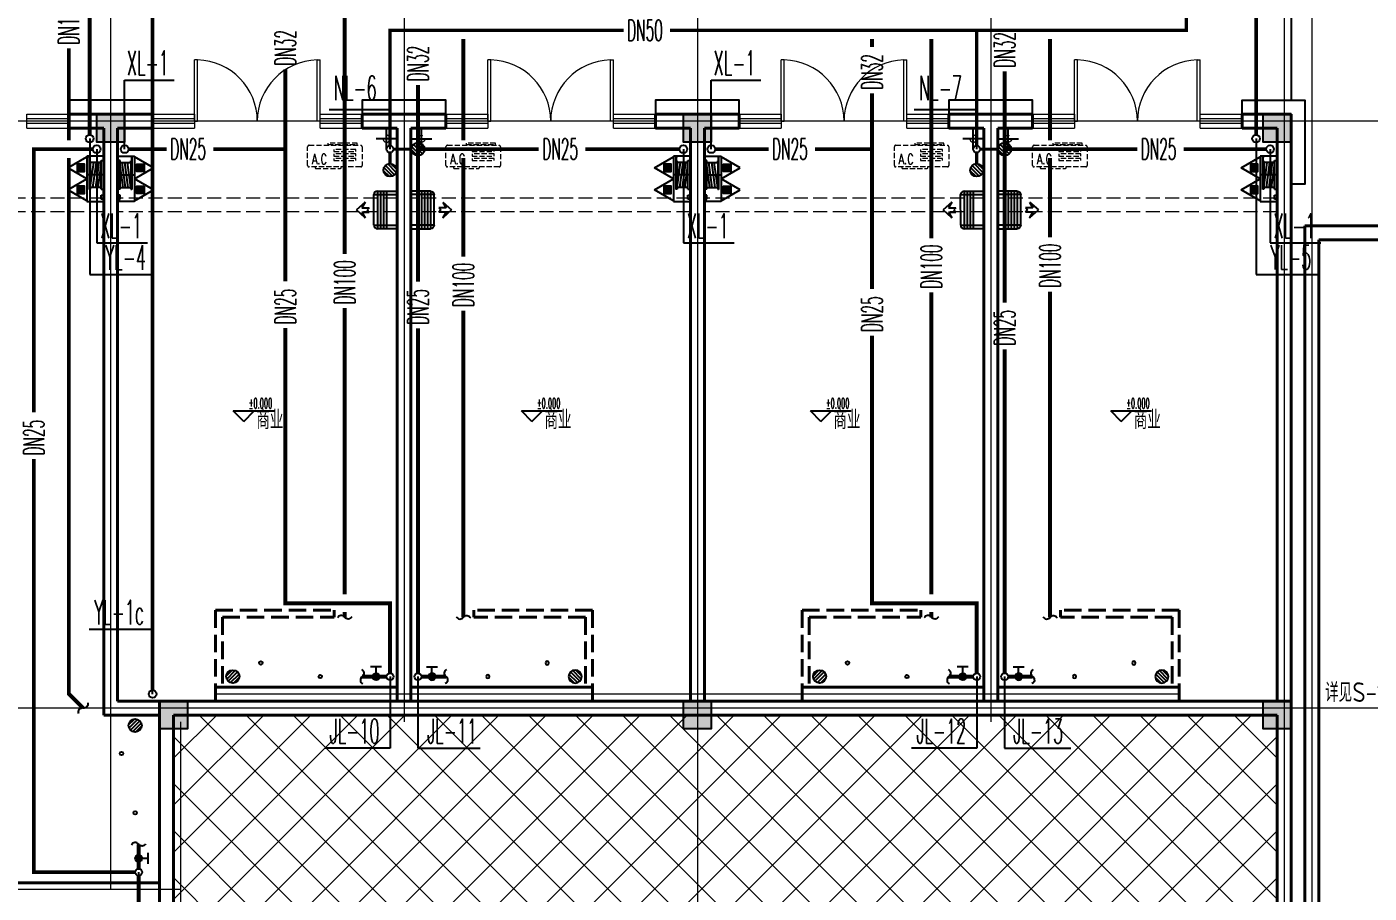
# Model space of a CAD drawing. Extents: x 1382187 to 1725648, y 860327 to 1571294.
# Drawn here: x 1520908 to 1540126, y 1143906 to 1156307 of the extents above; entities that cross this region are included whole.
import ezdxf

# ---------------------------------------------------------------- set-up
doc = ezdxf.new("R2010")
doc.units = 0
doc.header["$LTSCALE"] = 1000
doc.header["$MEASUREMENT"] = 0
for name, pattern in [('__DASH', [0.35, 0.25, -0.1]), ('ACAD_ISO10W100', [18.5, 12, -3, 0.5, -3]), ('DASH', [0.35, 0.25, -0.1]), ('DOTE', [2.42, 2, -0.2, 0.02, -0.2])]:
    doc.linetypes.add(name, pattern=pattern)
for name, color, linetype in [('A-AC', 8, 'Continuous'), ('A-EQPM-MECH', 191, 'Continuous'), ('DIM_ELEV', 3, 'Continuous'), ('DIM_不分区消火栓', 3, 'Continuous'), ('DIM_不分区给水', 3, 'Continuous'), ('DIM_凝结', 3, 'Continuous'), ('DIM_雨水', 3, 'Continuous'), ('EQUIP_不分区给水', 7, 'Continuous'), ('EQUIP_地漏', 7, 'Continuous'), ('EQUIP_污水', 7, 'Continuous'), ('EQUIP_消防', 7, 'Continuous'), ('EQUIP_灭火器', 7, 'Continuous'), ('PIPE-不分区给水', 3, 'J'), ('PIPE-凝结', 150, 'N'), ('PIPE-污水', 2, 'W'), ('PIPE-雨水', 4, 'Y'), ('PUB_TEXT', 4, 'Continuous'), ('S-COLU-HATCH', 30, 'Continuous'), ('S-COLU-LINE1', 6, 'Continuous'), ('TEXT_不分区给水', 7, 'Continuous'), ('TEXT_凝结', 7, 'Continuous'), ('TEXT_污水', 7, 'Continuous'), ('VALVE_不分区给水', 7, 'Continuous'), ('VPIPE-不分区消火栓', 1, 'X'), ('VPIPE-不分区给水', 3, 'J'), ('VPIPE-凝结', 150, 'N'), ('VPIPE-雨水', 4, 'Y'), ('平面线脚', 30, 'Continuous'), ('机电标识类', 1, 'Continuous')]:
    doc.layers.add(name, color=color, linetype=linetype)
for name, color, linetype, lineweight in [('DOTE', 19, 'DOTE', 9), ('WALL', 9, 'Continuous', 40), ('WINDOW', 8, 'Continuous', 15), ('ZC', 6, 'Continuous', 40), ('平面-看线', 45, 'Continuous', 15), ('平面-空调预留孔', 8, 'Continuous', 15), ('空调', 8, 'Continuous', 13), ('立面-普通轮廓', 7, 'Continuous', 18)]:
    doc.layers.add(name, color=color, linetype=linetype, lineweight=lineweight)
doc.styles.add('_TCH_DIM', font='SIMPLEX.shx', dxfattribs={"width": 0.6, "oblique": 10, "bigfont": 'hztxt.shx'})
doc.styles.add('_TWT_PIPEDN', font='SIMPLEX.shx', dxfattribs={"width": 0.6, "oblique": 10, "height": 3, "bigfont": 'HZTXT.shx'})
doc.styles.add('_TWT_SERIAL', font='simplex.shx', dxfattribs={"width": 0.6, "oblique": 10, "height": 3.5, "bigfont": 'aadri.shx'})
doc.styles.get("Standard").update_dxf_attribs({"font": 'gbenor.shx', "bigfont": 'gbcbig.shx'})
doc.linetypes.add('J', pattern='A,3,-0.2,["J",Standard,S=0.25,R=0,X=-0.1,Y=-0.115],-0.2', length=3.4)
doc.linetypes.add('N', pattern='A,3,-0.2,["N",Standard,S=0.25,R=0,X=-0.1,Y=-0.115],-0.2', length=3.4)
doc.linetypes.add('W', pattern='A,3,-0.2,["W",Standard,S=0.25,R=0,X=-0.1,Y=-0.115],-0.2', length=3.4)
doc.linetypes.add('X', pattern='A,3,-0.2,["X",Standard,S=0.25,R=0,X=-0.1,Y=-0.115],-0.25', length=3.45)
doc.linetypes.add('Y', pattern='A,2,-0.2,["Y",Standard,S=0.4,R=0,X=-0.1,Y=-0.115],-0.35', length=2.55)

# ---------------------------------------------------------------- blocks, each defined once
blk = doc.blocks.new('A$C4674339A')
for p, q in [((650, 0), (0, 0)), ((0, 0), (0, -240)), ((64, -38), (64, 0)), ((270, 0), (270, -240)), ((473, -38), (473, 0)), ((560, -37), (560, 0)), ((618, 0), (618, -37)), ((650, -240), (650, 0)), ((6, -185), (0, -185)), ((0, -185), (0, -220)), ((6, -220), (6, -185)), ((10, -191), (6, -191)), ((6, -191), (6, -215)), ((10, -215), (10, -191)), ((472, -38), (64, -38)), ((68, -191), (68, -201)), ((92, -191), (68, -191)), ((92, -38), (92, -191)), ((449, -114), (92, -66)), ((449, -153), (92, -105)), ((449, -191), (92, -142)), ((92, -191), (449, -191)), ((449, -81), (133, -38)), ((449, -38), (449, -191)), ((449, -191), (473, -191)), ((473, -191), (473, -201)), ((618, -37), (560, -37)), ((0, -220), (6, -220)), ((0, -240), (650, -240)), ((6, -215), (10, -215)), ((10, -204), (10, -202)), ((10, -202), (479, -202)), ((479, -204), (10, -204)), ((479, -202), (479, -204))]:
    blk.add_line(p, q)
blk = doc.blocks.new('A$C0D704E5B')
at = {"layer": 'EQUIP_消防', "xscale": -1, "rotation": 90}
blk.add_blockref('A$C4674339A', (0, 0), dxfattribs=at)
blk = doc.blocks.new('QER5Y5WE3')
for p, q in [((-194, 188), (-1, 388)), ((72, 389), (-156, 153)), ((389, 14), (0, 389)), ((72, 389), (387, 86)), ((236, 408), (404, 419)), ((326, 383), (236, 408)), ((399, 251), (404, 419)), ((292, -73), (-90, 296)), ((321, -43), (-61, 326)), ((360, -17), (-29, 359)), ((326, 383), (253, 308)), ((297, 307), (253, 308)), ((299, 264), (297, 307)), ((372, 340), (299, 264)), ((399, 251), (372, 340)), ((194, -188), (-194, 188)), ((387, 86), (159, -151)), ((388, 13), (194, -188))]:
    blk.add_line(p, q)
for centre, start, end in [((36, 352), 46.0154, 136.0154), ((351, 49), 316.0154, 46.0154)]:
    blk.add_arc(centre, 51.3, start, end)
blk = doc.blocks.new('GSDFD')
at = {"layer": '机电标识类', "color": 250, "linetype": 'DASH', "ltscale": 400}
for p, q in [((14683876, 6457939), (14683876, 6458239)), ((14683726, 6458089), (14684026, 6458089))]:
    blk.add_line(p, q, dxfattribs=at)
at = {"layer": '空调', "color": 1, "linetype": 'DASH'}
blk.add_circle((14683876, 6458089), 50, dxfattribs=at)
blk = doc.blocks.new('gsergvr')
at = {"layer": '平面-空调预留孔', "linetype": 'DASH', "ltscale": 0.3}
for p, q in [((34075, 17176), (34075, 17166)), ((34085, 17156), (34438, 17156)), ((34448, 17166), (34448, 17176))]:
    blk.add_line(p, q, dxfattribs=at)
for points in [[(34679, 17515), (34260, 17515), (34260, 17500), (34679, 17500)], [(34658, 17428), (34343, 17428), (34343, 17399), (34658, 17399)], [(34658, 17362), (34343, 17362), (34343, 17333), (34658, 17333)], [(34658, 17296), (34343, 17296), (34343, 17267), (34658, 17267)]]:
    blk.add_lwpolyline(points, close=True, dxfattribs=at)
blk.add_lwpolyline([(34729, 17176), (33989, 17176, -0.414214), (33969, 17196), (33969, 17466, -0.414214), (33989, 17486), (34729, 17486, -0.414214), (34749, 17466), (34749, 17196, -0.414214)], format="xyb", close=True, dxfattribs=at)
for centre, start, end in [((34085, 17166), 180, 270), ((34438, 17166), 270, 0)]:
    blk.add_arc(centre, 10, start, end, dxfattribs=at)
at = {"layer": '平面-空调预留孔', "linetype": 'DASH', "ltscale": 0.3, "style": '_TCH_DIM', "width": 0.705882}
blk.add_text('A.C', height=146.9, dxfattribs=at).set_placement((34028, 17216))
blk = doc.blocks.new('1241241')
at = {"layer": 'WALL', "color": 251, "linetype": '__DASH'}
for p, q in [((1100, 2600), (0, 2600)), ((0, 2500), (0, 2600)), ((1000, 2500), (0, 2500)), ((1000, 2500), (1000, 900)), ((1100, 2600), (1100, 900)), ((1100, 900), (1000, 900))]:
    blk.add_line(p, q, dxfattribs=at)
blk = doc.blocks.new('12431231')
at = {"layer": 'S-COLU-HATCH'}
h = blk.add_hatch(color=8, dxfattribs=at)
h.dxf.hatch_style = 1
h.paths.add_polyline_path([(-17100, 17600), (-16700, 17600), (-16700, 17200), (-17100, 17200)])
h = blk.add_hatch(color=8, dxfattribs=at)
h.dxf.hatch_style = 1
h.paths.add_polyline_path([(-8700, 17600), (-8300, 17600), (-8300, 17200), (-8700, 17200)])
h = blk.add_hatch(color=8, dxfattribs=at)
h.dxf.hatch_style = 1
h.paths.add_polyline_path([(-400, 17600), (0, 17600), (0, 17200), (-400, 17200)])
h = blk.add_hatch(color=8, dxfattribs=at)
h.dxf.hatch_style = 1
h.paths.add_polyline_path([(-16200, 9200), (-15800, 9200), (-15800, 8800), (-16200, 8800)])
h = blk.add_hatch(color=8, dxfattribs=at)
h.dxf.hatch_style = 1
h.paths.add_polyline_path([(-8700, 9200), (-8300, 9200), (-8300, 8800), (-8700, 8800)])
h = blk.add_hatch(color=8, dxfattribs=at)
h.dxf.hatch_style = 1
h.paths.add_polyline_path([(-400, 9200), (0, 9200), (0, 8800), (-400, 8800)])
at = {"layer": 'S-COLU-LINE1', "color": 8}
for points in [[(-17100, 17600), (-16700, 17600), (-16700, 17200), (-17100, 17200)], [(-8700, 17600), (-8300, 17600), (-8300, 17200), (-8700, 17200)], [(-400, 17600), (0, 17600), (0, 17200), (-400, 17200)], [(-16200, 9200), (-15800, 9200), (-15800, 8800), (-16200, 8800)], [(-8700, 9200), (-8300, 9200), (-8300, 8800), (-8700, 8800)], [(-400, 9200), (0, 9200), (0, 8800), (-400, 8800)]]:
    blk.add_lwpolyline(points, close=True, dxfattribs=at)
blk = doc.blocks.new('$TwtSys$00000141')
for p, q in [((-94, 8), (-10, 92)), ((-94, 8), (-10, 92)), ((-87, -35), (35, 87)), ((-87, -35), (35, 87)), ((-66, -66), (66, 66)), ((-66, -66), (66, 66)), ((-32, -87), (88, 33)), ((-32, -87), (88, 33)), ((11, -92), (92, -11)), ((11, -92), (92, -11))]:
    blk.add_line(p, q)
blk.add_circle((0, 0), 94)
blk.add_circle((0, 0), 94)
blk = doc.blocks.new('$TwtSys$00000147')
blk.add_circle((0, 0, 0), 25)
blk = doc.blocks.new('$TwtSys$00000132')
at = {"elevation": 0}
blk.add_lwpolyline([(7, -101, -0.575183), (0, 0, 0.604745), (-11, 101, 16.924828)], format="xyb", dxfattribs=at)
blk = doc.blocks.new('$VALVE$00000497')
for p, q in [((78, 138), (-78, 138)), ((0, 50), (0, 138))]:
    blk.add_line(p, q)
at = {"const_width": 49.6}
blk.add_lwpolyline([(25, 0, 1), (-25, 0, 1)], format="xyb", close=True, dxfattribs=at)
blk.add_circle((0, 0), 50)
blk = doc.blocks.new('$TwtSys$00000546')
h = blk.add_hatch()
h.set_pattern_fill('ANSI31', color=256, scale=200, style=0)
h.set_pattern_definition([(45, (-38543.802, -6670.83), (-17.67767, 17.67767), [])])
h.paths.add_polyline_path([(-65, 174), (65, 174), (65, 44), (-65, 44)])
for points in [[(0, 344), (-198, 0), (198, 0)], [(-65, 174), (65, 174), (65, 44), (-65, 44)]]:
    blk.add_lwpolyline(points, close=True)
blk = doc.blocks.new('$DorLib2D$00000002')
for p, q in [((-0.5, 0), (-0.5, 0.4875)), ((-0.475, 0.4875), (-0.5, 0.4875)), ((-0.475, 0), (-0.475, 0.4875)), ((0.475, 0), (0.475, 0.4875)), ((0.475, 0.4875), (0.5, 0.4875)), ((0.5, 0), (0.5, 0.4875)), ((-0.5, 0), (-0.475, 0)), ((0.5, 0), (0.475, 0))]:
    blk.add_line(p, q)
at = {"lineweight": 13}
for centre, start, end in [((-0.4875, 0), 0, 88.53072), ((0.4875, 0), 91.46928, 180)]:
    blk.add_arc(centre, 0.4875, start, end, dxfattribs=at)
blk = doc.blocks.new('$WINLIB2D$00000001')
at = {"color": 0}
for points in [[(-0.5, 0.5), (-0.5, -0.5)], [(-0.5, 0.5), (0.5, 0.5)], [(0.5, -0.5), (0.5, 0.5)], [(0.5, 0.167), (-0.5, 0.167)], [(0.5, -0.167), (-0.5, -0.167)], [(-0.5, -0.5), (0.5, -0.5)]]:
    blk.add_lwpolyline(points, dxfattribs=at)

msp = doc.modelspace()

# ---------------------------------------------------------------- hatches: boundary and pattern name
at = {"layer": 'PIPE-不分区给水'}
for points in [[(1521007.9, 1154556.1), (1520980.4, 1154556.1), (1520980.4, 1154583.6)], [(1521007.9, 1154556.1), (1521007.9, 1154583.6), (1520980.4, 1154583.6)], [(1524607.9, 1148055.8), (1524607.9, 1148028.3), (1524580.4, 1148028.3)], [(1524607.9, 1148055.8), (1524580.4, 1148055.8), (1524580.4, 1148028.3)], [(1526107.9, 1148055.8), (1526107.9, 1148083.3), (1526135.4, 1148083.3)], [(1526107.9, 1148055.8), (1526135.4, 1148055.8), (1526135.4, 1148083.3)], [(1533007.9, 1148055.8), (1533007.9, 1148028.3), (1532980.4, 1148028.3)], [(1533007.9, 1148055.8), (1532980.4, 1148055.8), (1532980.4, 1148028.3)], [(1534507.9, 1148055.8), (1534507.9, 1148083.3), (1534535.4, 1148083.3)], [(1534507.9, 1148055.8), (1534535.4, 1148055.8), (1534535.4, 1148083.3)], [(1521007.9, 1144206.1), (1520980.4, 1144206.1), (1520980.4, 1144178.6)], [(1521007.9, 1144206.1), (1521007.9, 1144178.6), (1520980.4, 1144178.6)]]:
    msp.add_hatch(color=256, dxfattribs=at).paths.add_polyline_path(points)
at = {"layer": 'PIPE-凝结'}
for points in [[(1526107.9, 1156256.1), (1526085.4, 1156256.1), (1526085.4, 1156278.6)], [(1526107.9, 1156256.1), (1526107.9, 1156278.6), (1526085.4, 1156278.6)], [(1537507.9, 1156256.1), (1537530.4, 1156256.1), (1537530.4, 1156233.6)], [(1537507.9, 1156256.1), (1537507.9, 1156233.6), (1537530.4, 1156233.6)]]:
    msp.add_hatch(color=256, dxfattribs=at).paths.add_polyline_path(points)
at = {"layer": 'PIPE-污水'}
for points in [[(1521508.2, 1146760.6), (1521488.8, 1146741.1), (1521480.7, 1146749.2)], [(1521508.2, 1146760.6), (1521480.7, 1146760.6), (1521480.7, 1146749.2)]]:
    msp.add_hatch(color=256, dxfattribs=at).paths.add_polyline_path(points)
at = {"layer": '立面-普通轮廓'}
h = msp.add_hatch(dxfattribs=at)
h.set_pattern_fill('ANSI37', color=8, scale=300)
h.set_pattern_definition([(45, (0, 0), (-336.7596, 336.7596), []), (135, (0, 0), (-336.7596, -336.7596), [])])
h.paths.add_polyline_path([(1523007.9, 1146456.1), (1538807.9, 1146456.1), (1538807.9, 1137656.1), (1523007.9, 1137656.1)])

# ---------------------------------------------------------------- linework, layer by layer
at = {"layer": 'A-EQPM-MECH', "color": 8}
msp.add_lwpolyline([(1484007.9, 1151756.1), (1484007.9, 1154556.1), (1502007.9, 1154556.1), (1502007.9, 1158056.1), (1539007.9, 1158056.1), (1539007.9, 1155256.1)], dxfattribs=at)
at = {"layer": 'DIM_ELEV', "color": 8}
for p, q in [((1524013.3, 1150659.4), (1523863.3, 1150809.4)), ((1523863.3, 1150809.4), (1524447.8, 1150809.4)), ((1524013.3, 1150659.4), (1524163.3, 1150809.4)), ((1528139.2, 1150659.4), (1527989.2, 1150809.4)), ((1527989.2, 1150809.4), (1528573.7, 1150809.4)), ((1528139.2, 1150659.4), (1528289.2, 1150809.4)), ((1532276.8, 1150659.4), (1532126.8, 1150809.4)), ((1532126.8, 1150809.4), (1532711.3, 1150809.4)), ((1532276.8, 1150659.4), (1532426.8, 1150809.4)), ((1536577.1, 1150659.4), (1536427.1, 1150809.4)), ((1536427.1, 1150809.4), (1537011.7, 1150809.4)), ((1536577.1, 1150659.4), (1536727.1, 1150809.4))]:
    msp.add_line(p, q, dxfattribs=at)
at = {"layer": 'DIM_不分区消火栓'}
for p, q in [((1522307.9, 1154556.1), (1522307.9, 1155544.2)), ((1522307.9, 1155544.2), (1523018, 1155544.2)), ((1530707.9, 1154556.1), (1530707.9, 1155544.2)), ((1530707.9, 1155544.2), (1531418, 1155544.2)), ((1521907.9, 1154556.1), (1521907.9, 1153212.7)), ((1530307.9, 1154556.1), (1530307.9, 1153212.7)), ((1538707.9, 1154556.1), (1538707.9, 1153212.7)), ((1521907.9, 1153212.7), (1522633.6, 1153212.7)), ((1530307.9, 1153212.7), (1531033.6, 1153212.7)), ((1538707.9, 1153212.7), (1539433.6, 1153212.7))]:
    msp.add_line(p, q, dxfattribs=at)
at = {"layer": 'DIM_不分区给水'}
for p, q in [((1526107.9, 1147006.1), (1526107.9, 1145980.2)), ((1526507.9, 1147006.1), (1526507.9, 1145980.2)), ((1534507.9, 1147006.1), (1534507.9, 1145980.2)), ((1534907.9, 1147006.1), (1534907.9, 1145980.2)), ((1526107.9, 1145980.2), (1525173.2, 1145980.2)), ((1526507.9, 1145980.2), (1527397.6, 1145980.2)), ((1534507.9, 1145980.2), (1533573.2, 1145980.2)), ((1534907.9, 1145980.2), (1535853, 1145980.2)), ((1522507.9, 1144206.1), (1522507.9, 1143180.2))]:
    msp.add_line(p, q, dxfattribs=at)
at = {"layer": 'DIM_凝结'}
for p, q in [((1526107.9, 1155116.6), (1525234.2, 1155116.6)), ((1526107.9, 1154556.1), (1526107.9, 1155116.6)), ((1534507.9, 1155116.6), (1533613.1, 1155116.6)), ((1534507.9, 1154556.1), (1534507.9, 1155116.6))]:
    msp.add_line(p, q, dxfattribs=at)
at = {"layer": 'DIM_雨水'}
for p, q in [((1521807.9, 1154706.1), (1521807.9, 1152760.4)), ((1538507.9, 1154706.1), (1538507.9, 1152761.6)), ((1521807.9, 1152760.4), (1522683.8, 1152760.4)), ((1538507.9, 1152761.6), (1539383.8, 1152761.6)), ((1522707.9, 1147680.1), (1521801.9, 1147680.1)), ((1522707.9, 1146756.1), (1522707.9, 1147680.1))]:
    msp.add_line(p, q, dxfattribs=at)
at = {"layer": 'DOTE', "linetype": 'ACAD_ISO10W100', "ltscale": 100}
for p, q in [((1522107.9, 1158956.1), (1522107.9, 1143956.1)), ((1526307.9, 1158956.1), (1526307.9, 1146356.1)), ((1530507.9, 1158956.1), (1530507.9, 1132756.1)), ((1530507.9, 1158956.1), (1530507.9, 1143956.1)), ((1534707.9, 1158956.1), (1534707.9, 1146356.1)), ((1538907.9, 1158956.1), (1538907.9, 1132756.1)), ((1539307.9, 1158956.1), (1539307.9, 1132756.1)), ((1540423.3, 1154956.1), (1482007.9, 1154956.1)), ((1537407.9, 1146756.1), (1523607.9, 1146756.1)), ((1540423.3, 1146556.1), (1482007.9, 1146556.1)), ((1523107.9, 1146356.1), (1523107.9, 1132756.1)), ((1523107.9, 1143956.1), (1513707.9, 1143956.1))]:
    msp.add_line(p, q, dxfattribs=at)
at = {"layer": 'PIPE-不分区给水', "const_width": 55}
for points in [[(1533007.9, 1156018.6), (1533007.9, 1156133.6)], [(1524607.9, 1154556.1), (1524607.9, 1155698)], [(1534907.9, 1154556.1), (1534907.9, 1155670.4)], [(1526507.9, 1154556.1), (1526507.9, 1155474.3)], [(1533007.9, 1154556.1), (1533007.9, 1155354.6)], [(1521007.9, 1154556.1), (1521007.9, 1150787)], [(1521007.9, 1154556.1), (1521852.9, 1154556.1)], [(1522362.9, 1154556.1), (1522911.4, 1154556.1)], [(1523578.6, 1154556.1), (1524607.9, 1154556.1)], [(1524607.9, 1152662.3), (1524607.9, 1154556.1)], [(1526507.9, 1154556.1), (1528237.7, 1154556.1)], [(1526507.9, 1152658.5), (1526507.9, 1154556.1)], [(1528904.9, 1154556.1), (1530252.9, 1154556.1)], [(1530762.9, 1154556.1), (1531526.7, 1154556.1)], [(1532193.9, 1154556.1), (1533007.9, 1154556.1)], [(1533007.9, 1152554), (1533007.9, 1154556.1)], [(1534907.9, 1154556.1), (1536805.4, 1154556.1)], [(1534907.9, 1152359.1), (1534907.9, 1154556.1)], [(1537472.6, 1154556.1), (1538652.9, 1154556.1)], [(1524607.9, 1148055.8), (1524607.9, 1151995.2)], [(1526507.9, 1147056.1), (1526507.9, 1151991.3)], [(1533007.9, 1148055.8), (1533007.9, 1151886.8)], [(1534907.9, 1147056.1), (1534907.9, 1151691.9)], [(1521007.9, 1150119.8), (1521007.9, 1144206.1)], [(1526107.9, 1148055.8), (1524607.9, 1148055.8)], [(1526107.9, 1147056.1), (1526107.9, 1148055.8)], [(1534507.9, 1148055.8), (1533007.9, 1148055.8)], [(1534507.9, 1147056.1), (1534507.9, 1148055.8)], [(1526057.9, 1147006.1), (1525707.9, 1147006.1)], [(1526557.9, 1147006.1), (1526907.9, 1147006.1)], [(1534457.9, 1147006.1), (1534107.9, 1147006.1)], [(1534957.9, 1147006.1), (1535307.9, 1147006.1)], [(1522507.9, 1144256.1), (1522507.9, 1144606.1)], [(1521007.9, 1144206.1), (1522457.9, 1144206.1)], [(1522507.9, 1144156.1), (1522507.9, 1142956.1)]]:
    msp.add_lwpolyline(points, dxfattribs=at)
at = {"layer": 'PIPE-凝结', "const_width": 45}
for points in [[(1537507.9, 1156607.1), (1537507.9, 1156256.1)], [(1526107.9, 1154606.1), (1526107.9, 1156256.1)], [(1526107.9, 1156256.1), (1529452.2, 1156256.1)], [(1530116.2, 1156256.1), (1534507.9, 1156256.1)], [(1534507.9, 1154606.1), (1534507.9, 1156256.1)], [(1534507.9, 1156256.1), (1537507.9, 1156256.1)], [(1526107.9, 1154506.1), (1526107.9, 1154350.1)], [(1526157.9, 1154556.1), (1526413.9, 1154556.1)], [(1534507.9, 1154506.1), (1534507.9, 1154350.1)], [(1534557.9, 1154556.1), (1534813.9, 1154556.1)]]:
    msp.add_lwpolyline(points, dxfattribs=at)
at = {"layer": 'PIPE-污水', "const_width": 55}
for points in [[(1525458.2, 1153053.8), (1525458.2, 1157228.6)], [(1521508.2, 1154683.6), (1521508.2, 1155999.9)], [(1527157.7, 1154683.6), (1527157.7, 1156133.6)], [(1533858.2, 1153279.6), (1533858.2, 1156133.6)], [(1535557.7, 1154683.6), (1535557.7, 1156133.6)], [(1521508.2, 1146760.6), (1521508.2, 1154428.6)], [(1527157.7, 1153018), (1527157.7, 1154428.6)], [(1535557.7, 1153291.5), (1535557.7, 1154428.6)], [(1535557.7, 1147855.8), (1535557.7, 1152517.9)], [(1533858.2, 1148183.3), (1533858.2, 1152505.9)], [(1525458.2, 1148183.3), (1525458.2, 1152280.1)], [(1527157.7, 1147855.8), (1527157.7, 1152244.3)], [(1525458.2, 1147855.8), (1525458.2, 1147928.3)], [(1533858.2, 1147855.8), (1533858.2, 1147928.3)], [(1521712.7, 1146556.1), (1521508.2, 1146760.6)]]:
    msp.add_lwpolyline(points, dxfattribs=at)
at = {"layer": 'PIPE-雨水', "const_width": 55}
for points in [[(1521808, 1154761.1), (1521808.1, 1157044.3)], [(1522707.9, 1146811.1), (1522707.9, 1157044.3)], [(1538508, 1154761.1), (1538508.1, 1157044.3)]]:
    msp.add_lwpolyline(points, dxfattribs=at)
at = {"layer": 'VPIPE-不分区消火栓'}
for centre in [(1521907.9, 1154556.1), (1522307.9, 1154556.1), (1530307.9, 1154556.1), (1530707.9, 1154556.1), (1538707.9, 1154556.1)]:
    msp.add_circle(centre, 55, dxfattribs=at)
at = {"layer": 'VPIPE-不分区给水'}
for centre in [(1526107.9, 1147006.1), (1526507.9, 1147006.1), (1534507.9, 1147006.1), (1534907.9, 1147006.1), (1522507.9, 1144206.1)]:
    msp.add_circle(centre, 50, dxfattribs=at)
at = {"layer": 'VPIPE-凝结'}
for centre in [(1526107.9, 1154556.1), (1526107.9, 1154556.1), (1534507.9, 1154556.1), (1534507.9, 1154556.1)]:
    msp.add_circle(centre, 50, dxfattribs=at)
at = {"layer": 'VPIPE-雨水'}
for centre in [(1521807.9, 1154706.1), (1538507.9, 1154706.1), (1522707.9, 1146756.1)]:
    msp.add_circle(centre, 55, dxfattribs=at)
at = {"layer": 'WALL', "color": 8}
for p, q in [((1522107.9, 1155056.1), (1521507.9, 1155056.1)), ((1521507.9, 1155056.1), (1521507.9, 1154856.1)), ((1522707.9, 1155056.1), (1522107.9, 1155056.1)), ((1522707.9, 1154856.1), (1522707.9, 1155056.1)), ((1526307.9, 1155056.1), (1525707.9, 1155056.1)), ((1525707.9, 1155056.1), (1525707.9, 1154856.1)), ((1526907.9, 1155056.1), (1526307.9, 1155056.1)), ((1526907.9, 1154856.1), (1526907.9, 1155056.1)), ((1530507.9, 1155056.1), (1529907.9, 1155056.1)), ((1529907.9, 1155056.1), (1529907.9, 1154856.1)), ((1531107.9, 1155056.1), (1530507.9, 1155056.1)), ((1531107.9, 1154856.1), (1531107.9, 1155056.1)), ((1534707.9, 1155056.1), (1534107.9, 1155056.1)), ((1534107.9, 1155056.1), (1534107.9, 1154856.1)), ((1535307.9, 1155056.1), (1534707.9, 1155056.1)), ((1535307.9, 1154856.1), (1535307.9, 1155056.1)), ((1539007.9, 1155056.1), (1538307.9, 1155056.1)), ((1538307.9, 1155056.1), (1538307.9, 1154856.1)), ((1539007.9, 1146556.1), (1539007.9, 1155056.1)), ((1521507.9, 1154856.1), (1522007.9, 1154856.1)), ((1522007.9, 1146456.1), (1522007.9, 1154856.1)), ((1522207.9, 1154856.1), (1522707.9, 1154856.1)), ((1522207.9, 1146656.1), (1522207.9, 1154856.1)), ((1525707.9, 1154856.1), (1526207.9, 1154856.1)), ((1526207.9, 1146656.1), (1526207.9, 1154856.1)), ((1526407.9, 1154856.1), (1526907.9, 1154856.1)), ((1526407.9, 1146656.1), (1526407.9, 1154856.1)), ((1529907.9, 1154856.1), (1530407.9, 1154856.1)), ((1530407.9, 1146656.1), (1530407.9, 1154856.1)), ((1530607.9, 1154856.1), (1531107.9, 1154856.1)), ((1530607.9, 1146656.1), (1530607.9, 1154856.1)), ((1534107.9, 1154856.1), (1534607.9, 1154856.1)), ((1534607.9, 1146656.1), (1534607.9, 1154856.1)), ((1534807.9, 1154856.1), (1535307.9, 1154856.1)), ((1534807.9, 1146656.1), (1534807.9, 1154856.1)), ((1538307.9, 1154856.1), (1538807.9, 1154856.1)), ((1538807.9, 1146656.1), (1538807.9, 1154856.1)), ((1539207.9, 1153456.1), (1540423.3, 1153456.1)), ((1539207.9, 1137456.1), (1539207.9, 1153456.1)), ((1539407.9, 1153256.1), (1540423.3, 1153256.1)), ((1539407.9, 1137656.1), (1539407.9, 1153256.1)), ((1523607.9, 1146856.1), (1526207.9, 1146856.1)), ((1523607.9, 1146656.1), (1523607.9, 1146856.1)), ((1529007.9, 1146856.1), (1526407.9, 1146856.1)), ((1529007.9, 1146656.1), (1529007.9, 1146856.1)), ((1532007.9, 1146856.1), (1534607.9, 1146856.1)), ((1532007.9, 1146656.1), (1532007.9, 1146856.1)), ((1537407.9, 1146856.1), (1534807.9, 1146856.1)), ((1537407.9, 1146656.1), (1537407.9, 1146856.1)), ((1522207.9, 1146656.1), (1522907.9, 1146656.1)), ((1522907.9, 1146656.1), (1526207.9, 1146656.1)), ((1526407.9, 1146656.1), (1530407.9, 1146656.1)), ((1530607.9, 1146656.1), (1534607.9, 1146656.1)), ((1534807.9, 1146656.1), (1538807.9, 1146656.1)), ((1522007.9, 1146456.1), (1522807.9, 1146456.1)), ((1522807.9, 1144056.1), (1522807.9, 1146456.1)), ((1523007.9, 1146456.1), (1526307.9, 1146456.1)), ((1523007.9, 1143956.1), (1523007.9, 1146456.1)), ((1526307.9, 1146456.1), (1530507.9, 1146456.1)), ((1530507.9, 1146456.1), (1534707.9, 1146456.1)), ((1534707.9, 1146456.1), (1538807.9, 1146456.1)), ((1538807.9, 1137656.1), (1538807.9, 1146456.1)), ((1539007.9, 1137456.1), (1539007.9, 1146556.1)), ((1518007.9, 1144056.1), (1522807.9, 1144056.1)), ((1523007.9, 1137656.1), (1523007.9, 1143956.1))]:
    msp.add_line(p, q, dxfattribs=at)
msp.add_lwpolyline([(1522807.9, 1146656.1), (1539007.9, 1146656.1), (1539007.9, 1137456.1), (1522807.9, 1137456.1)], close=True, dxfattribs=at)
at = {"layer": '平面-看线', "color": 8, "linetype": 'DASH', "ltscale": 0.8}
for points in [[(1522007.9, 1153856.6), (1518007.9, 1153856.6)], [(1526207.9, 1153856.6), (1522207.9, 1153856.6)], [(1530407.9, 1153856.6), (1526407.9, 1153856.6)], [(1534607.9, 1153856.6), (1530607.9, 1153856.6)], [(1538807.9, 1153856.6), (1534807.9, 1153856.6)], [(1522007.9, 1153656.6), (1518007.9, 1153656.6)], [(1526207.9, 1153656.6), (1522207.9, 1153656.6)], [(1530407.9, 1153656.6), (1526407.9, 1153656.6)], [(1534607.9, 1153656.6), (1530607.9, 1153656.6)], [(1538807.9, 1153656.6), (1534807.9, 1153656.6)]]:
    msp.add_lwpolyline(points, dxfattribs=at)
at = {"layer": '平面线脚', "color": 8}
for points in [[(1522707.9, 1155056.1), (1522707.9, 1155256.1), (1521507.9, 1155256.1), (1521507.9, 1155056.1)], [(1526907.9, 1155056.1), (1526907.9, 1155256.1), (1525707.9, 1155256.1), (1525707.9, 1155056.1)], [(1531107.9, 1155056.1), (1531107.9, 1155256.1), (1529907.9, 1155256.1), (1529907.9, 1155056.1)], [(1535307.9, 1155056.1), (1535307.9, 1155256.1), (1534107.9, 1155256.1), (1534107.9, 1155056.1)], [(1538307.9, 1155056.1), (1538307.9, 1155256.1), (1539207.9, 1155256.1), (1539207.9, 1154056.1), (1539007.9, 1154056.1)]]:
    msp.add_lwpolyline(points, dxfattribs=at)

# ---------------------------------------------------------------- block references
at = {"color": 8, "xscale": -1}
for p in [(16209934.6, -5303383.8), (16218334.6, -5303383.8)]:
    msp.add_blockref('GSDFD', p, dxfattribs=at)
at = {"color": 8}
for p in [(-13157318.7, -5303383.8), (-13148918.7, -5303383.8)]:
    msp.add_blockref('GSDFD', p, dxfattribs=at)
at = {"color": 8, "rotation": 90}
for p in [(1526207.9, 1146856.1), (1534607.9, 1146856.1)]:
    msp.add_blockref('1241241', p, dxfattribs=at)
at = {"color": 8, "xscale": -1, "rotation": 269.9999999976002}
for p in [(1526407.9, 1146856.1), (1534807.9, 1146856.1)]:
    msp.add_blockref('1241241', p, dxfattribs=at)
at = {"layer": 'A-AC', "color": 8, "linetype": 'ByBlock', "rotation": 133.9846063388433}
for p in [(1526207.9, 1153686.1), (1534607.9, 1153686.1)]:
    msp.add_blockref('QER5Y5WE3', p, dxfattribs=at)
at = {"layer": 'A-AC', "color": 8, "linetype": 'ByBlock', "xscale": -1, "rotation": 226.0153936611567}
for p in [(1526407.9, 1153686.1), (1534807.9, 1153686.1)]:
    msp.add_blockref('QER5Y5WE3', p, dxfattribs=at)
at = {"layer": 'EQUIP_不分区给水'}
for p, rotation in [((1525707.9, 1147006.1), 180), ((1534107.9, 1147006.1), 180), ((1522507.9, 1144606.1), 89.99999999999999)]:
    msp.add_blockref('$TwtSys$00000132', p, dxfattribs=dict(at, rotation=rotation))
at = {"layer": 'EQUIP_不分区给水', "yscale": -1}
for p in [(1526907.9, 1147006.1), (1535307.9, 1147006.1)]:
    msp.add_blockref('$TwtSys$00000132', p, dxfattribs=at)
at = {"layer": 'EQUIP_地漏', "rotation": 90}
for p in [(1526507.9, 1154556.1), (1534907.9, 1154556.1), (1526107.9, 1154256.1), (1534507.9, 1154256.1)]:
    msp.add_blockref('$TwtSys$00000141', p, dxfattribs=at)
at = {"layer": 'EQUIP_地漏'}
for p in [(1523857.9, 1147006.1), (1532257.9, 1147006.1), (1522457.9, 1146306.1)]:
    msp.add_blockref('$TwtSys$00000141', p, dxfattribs=at)
at = {"layer": 'EQUIP_地漏', "yscale": -1, "rotation": 180}
for p in [(1528757.9, 1147006.1), (1537157.9, 1147006.1)]:
    msp.add_blockref('$TwtSys$00000141', p, dxfattribs=at)
at = {"layer": 'EQUIP_污水'}
for p, rotation in [((1525458.2, 1147855.8), 90), ((1533858.2, 1147855.8), 90), ((1521712.7, 1146556.1), 135)]:
    msp.add_blockref('$TwtSys$00000132', p, dxfattribs=dict(at, rotation=rotation))
at = {"layer": 'EQUIP_污水', "yscale": -1}
for name, p, rotation in [('$TwtSys$00000132', (1527157.7, 1147855.8), 90), ('$TwtSys$00000132', (1535557.7, 1147855.8), 90), ('$TwtSys$00000147', (1528357.7, 1147201.1), 180), ('$TwtSys$00000147', (1536757.7, 1147201.1), 180), ('$TwtSys$00000147', (1527507.3, 1147006.1), 180), ('$TwtSys$00000147', (1535907.3, 1147006.1), 180)]:
    msp.add_blockref(name, p, dxfattribs=dict(at, rotation=rotation))
at = {"layer": 'EQUIP_污水'}
for p in [(1524258.2, 1147201.1), (1532658.2, 1147201.1), (1525108.6, 1147006.1), (1533508.6, 1147006.1), (1522262.9, 1145905.8), (1522457.9, 1145055.5)]:
    msp.add_blockref('$TwtSys$00000147', p, dxfattribs=at)
at = {"layer": 'EQUIP_灭火器', "xscale": 0.8, "zscale": 0.8}
for p, yscale, rotation in [((1521767.9, 1154289.9), -0.8, 269.9999999999757), ((1522447.9, 1154289.9), 0.8, 270.0000000002353), ((1530167.9, 1154289.9), -0.8, 269.9999999999757), ((1530847.9, 1154289.9), 0.8, 270.0000000002353), ((1538567.9, 1154289.9), -0.8, 269.9999999999757), ((1521767.9, 1153972.4), -0.8, 269.9999999999757), ((1522447.9, 1153972.4), 0.8, 270.0000000002353), ((1530167.9, 1153972.4), -0.8, 269.9999999999757), ((1530847.9, 1153972.4), 0.8, 270.0000000002353), ((1538567.9, 1153972.4), -0.8, 269.9999999999757)]:
    msp.add_blockref('$TwtSys$00000546', p, dxfattribs=dict(at, yscale=yscale, rotation=rotation))
at = {"layer": 'S-COLU-LINE1', "color": 8}
msp.add_blockref('12431231', (1539007.9, 1137456.1), dxfattribs=at)
at = {"layer": 'VALVE_不分区给水', "xscale": -1, "yscale": -1}
for p, rotation in [((1525907.9, 1147006.1), 180), ((1534307.9, 1147006.1), 180), ((1522507.9, 1144406.1), 89.99999999999999)]:
    msp.add_blockref('$VALVE$00000497', p, dxfattribs=dict(at, rotation=rotation))
at = {"layer": 'VALVE_不分区给水', "xscale": -1}
for p in [(1526707.9, 1147006.1), (1535107.9, 1147006.1)]:
    msp.add_blockref('$VALVE$00000497', p, dxfattribs=at)
at = {"layer": 'WINDOW'}
for name, p, xscale, yscale, zscale, rotation in [('$DorLib2D$00000002', (1524207.9, 1154956.1), 1800, 1800, 1800, 3.176241243486709e-12), ('$DorLib2D$00000002', (1528407.9, 1154956.1), 1800, 1800, 1800, 3.176241243493576e-12), ('$DorLib2D$00000002', (1536807.9, 1154956.1), 1800, 1800, 1800, 3.176241243494633e-12), ('$WINLIB2D$00000001', (1523007.9, 1154956.1), 600, -200, 600, 3.176241243486709e-12), ('$WINLIB2D$00000001', (1525407.9, 1154956.1), 600, -200, 600, 3.176241243486709e-12), ('$WINLIB2D$00000001', (1527207.9, 1154956.1), 600, -200, 600, 3.176241243493576e-12), ('$WINLIB2D$00000001', (1529607.9, 1154956.1), 600, -200, 600, 3.176241243493576e-12), ('$WINLIB2D$00000001', (1535607.9, 1154956.1), 600, -200, 600, 3.176241243494633e-12), ('$WINLIB2D$00000001', (1538007.9, 1154956.1), 600, -200, 600, 3.176241243494633e-12)]:
    msp.add_blockref(name, p, dxfattribs=dict(at, xscale=xscale, yscale=yscale, zscale=zscale, rotation=rotation))
for name, p, xscale, yscale, zscale in [('$DorLib2D$00000002', (1532607.9, 1154956.1), 1800, 1800, 1800), ('$WINLIB2D$00000001', (1521207.9, 1154956.1), 600, -200, 600), ('$WINLIB2D$00000001', (1531407.9, 1154956.1), 600, -200, 600), ('$WINLIB2D$00000001', (1533807.9, 1154956.1), 600, -200, 600)]:
    msp.add_blockref(name, p, dxfattribs=dict(at, xscale=xscale, yscale=yscale, zscale=zscale))
at = {"layer": 'ZC', "xscale": -1, "rotation": 359.9999999999038}
for p in [(1522007.9, 1154456.1), (1530407.9, 1154456.1), (1538807.9, 1154456.1)]:
    msp.add_blockref('A$C0D704E5B', p, dxfattribs=at)
at = {"layer": 'ZC'}
for p in [(1522207.9, 1154456.1), (1530607.9, 1154456.1)]:
    msp.add_blockref('A$C0D704E5B', p, dxfattribs=at)
at = {"layer": '平面-空调预留孔', "color": 8}
for p in [(1490959.4, 1137124.9), (1492939.4, 1137124.9), (1499359.4, 1137124.9), (1501339.4, 1137124.9)]:
    msp.add_blockref('gsergvr', p, dxfattribs=at)

# ---------------------------------------------------------------- texts
at = {"layer": 'DIM_ELEV', "color": 8, "style": '_TCH_DIM', "width": 0.423529}
for p in [(1524085.8, 1150844.4), (1528211.7, 1150844.4), (1532349.3, 1150844.4), (1536649.7, 1150844.4)]:
    msp.add_text('%%P0.000', height=148.75, dxfattribs=at).set_placement(p)
at = {"layer": 'DIM_不分区消火栓', "color": 7, "style": '_TWT_SERIAL', "width": 0.48}
for p in [(1522342.3, 1155614.2), (1530742.3, 1155614.2), (1521957.8, 1153282.7), (1530357.8, 1153282.7), (1538757.8, 1153282.7)]:
    msp.add_text('XL-1', height=350, dxfattribs=at).set_placement(p)
at = {"layer": 'DIM_不分区给水', "color": 7, "style": '_TWT_SERIAL', "width": 0.48}
for s, p in [('JL-10', (1525243.2, 1146050.2)), ('JL-11', (1526639.8, 1146050.2)), ('JL-12', (1533643.2, 1146050.2)), ('JL-13', (1535031.1, 1146050.2))]:
    msp.add_text(s, height=350, dxfattribs=at).set_placement(p)
at = {"layer": 'DIM_凝结', "color": 7, "style": '_TWT_SERIAL', "width": 0.48}
for s, p in [('NL-6', (1525304.2, 1155256.6)), ('NL-7', (1533683.1, 1155256.6))]:
    msp.add_text(s, height=350, dxfattribs=at).set_placement(p)
at = {"layer": 'DIM_雨水', "color": 7, "style": '_TWT_SERIAL', "width": 0.48}
for s, p in [('YL-4', (1522029.8, 1152830.4)), ('YL-5', (1538713.8, 1152831.6)), ('YL-1c', (1521871.9, 1147750.1))]:
    msp.add_text(s, height=350, dxfattribs=at).set_placement(p)
at = {"layer": 'PUB_TEXT', "color": 8}
for s, height, p in [('商业', 270.07, (1524192.4, 1150547.7)), ('商业', 270.07, (1528318.3, 1150547.7)), ('商业', 270.07, (1532455.9, 1150547.7)), ('商业', 270.07, (1536756.3, 1150547.7)), ('详见', 270.07, (1539493.9, 1146643.6)), ('S-1#', 280, (1539887.1, 1146643.6))]:
    msp.add_text(s, height=height, dxfattribs=at).set_placement(p)
at = {"layer": 'TEXT_不分区给水', "style": '_TWT_PIPEDN', "width": 0.48}
for s, p in [('DN32', (1524757.9, 1155748)), ('DN32', (1535057.9, 1155720.4)), ('DN32', (1526657.9, 1155524.3)), ('DN32', (1533157.9, 1155404.6)), ('DN25', (1524757.9, 1152045.2)), ('DN25', (1526657.9, 1152041.3)), ('DN25', (1533157.9, 1151936.8)), ('DN25', (1535057.9, 1151741.9)), ('DN25', (1521157.9, 1150169.8))]:
    msp.add_text(s, height=300, rotation=90, dxfattribs=at).set_placement(p)
for p in [(1522961.4, 1154406.1), (1528287.7, 1154406.1), (1531576.7, 1154406.1), (1536855.4, 1154406.1)]:
    msp.add_text('DN25', height=300, dxfattribs=at).set_placement(p)
at = {"layer": 'TEXT_凝结', "style": '_TWT_PIPEDN', "width": 0.48}
msp.add_text('DN50', height=300, dxfattribs=at).set_placement((1529502.2, 1156106.1))
at = {"layer": 'TEXT_污水', "style": '_TWT_PIPEDN', "width": 0.48}
for p in [(1521658.2, 1156049.9), (1534008.2, 1152555.9), (1535707.7, 1152567.9), (1525608.2, 1152330.1), (1527307.7, 1152294.3)]:
    msp.add_text('DN100', height=300, rotation=90, dxfattribs=at).set_placement(p)

doc.saveas('drawing.dxf')
